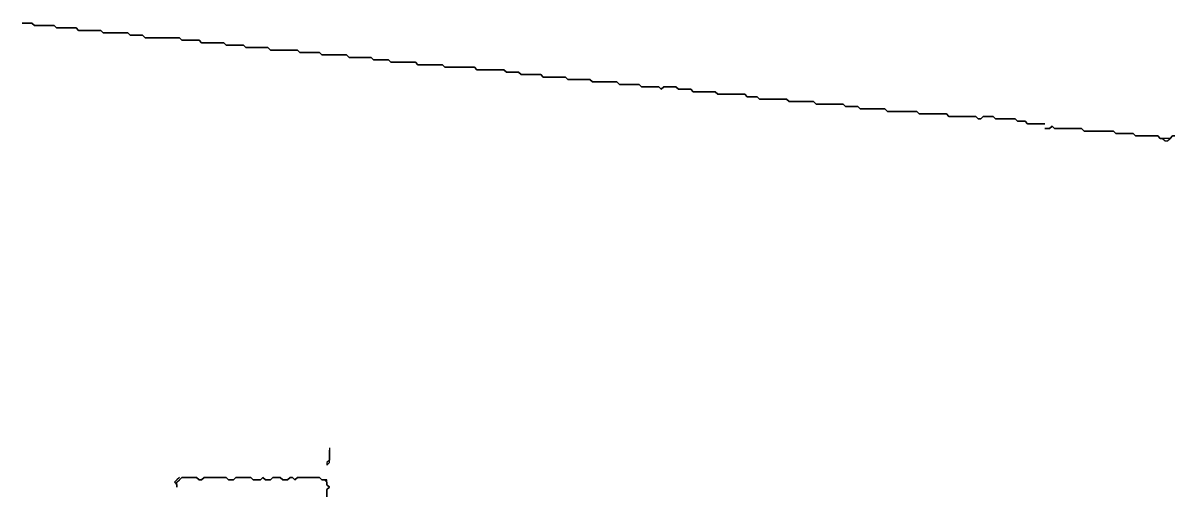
# Model space of a CAD drawing. Header units: metres. Extents: x 0 to 600, y 0 to 400.
# Drawn here: x 367.5 to 437.2, y 170.7 to 199.4 of the extents above; entities that cross this region are included whole.
import ezdxf

# ---------------------------------------------------------------- set-up
doc = ezdxf.new("R2010")
doc.units = ezdxf.units.M

msp = doc.modelspace()

# ---------------------------------------------------------------- linework, layer by layer
for points in [[(367.411, 199.405), (367.56, 199.405), (367.708, 199.405), (367.857, 199.405), (368.006, 199.405), (368.155, 199.256), (368.304, 199.256), (368.452, 199.256), (368.601, 199.256), (368.75, 199.256), (368.899, 199.256), (369.048, 199.256), (369.196, 199.256), (369.345, 199.256), (369.494, 199.107), (369.643, 199.107), (369.792, 199.107), (369.94, 199.107), (370.089, 199.107), (370.238, 199.107), (370.387, 199.107), (370.536, 199.107), (370.685, 199.107), (370.833, 198.958), (370.982, 198.958), (371.131, 198.958), (371.28, 198.958), (371.429, 198.958), (371.577, 198.958), (371.726, 198.958), (371.875, 198.958), (372.024, 198.958), (372.173, 198.958), (372.321, 198.81), (372.47, 198.81), (372.619, 198.81), (372.768, 198.81), (372.917, 198.81), (373.065, 198.81), (373.214, 198.81), (373.363, 198.81), (373.512, 198.81), (373.661, 198.81), (373.81, 198.81), (373.958, 198.661), (374.107, 198.661), (374.256, 198.661), (374.405, 198.661), (374.554, 198.661), (374.702, 198.661), (374.851, 198.512), (375, 198.512), (375.149, 198.512), (375.298, 198.512), (375.446, 198.512), (375.595, 198.512), (375.744, 198.512), (375.893, 198.512), (376.042, 198.512), (376.19, 198.512), (376.339, 198.512), (376.488, 198.512), (376.637, 198.512), (376.786, 198.512), (376.935, 198.512), (377.083, 198.363), (377.232, 198.363), (377.381, 198.363), (377.53, 198.363), (377.679, 198.363), (377.827, 198.363), (377.976, 198.363), (378.125, 198.363), (378.274, 198.214), (378.423, 198.214), (378.571, 198.214), (378.72, 198.214), (378.869, 198.214), (379.018, 198.214), (379.167, 198.214), (379.315, 198.214), (379.464, 198.214), (379.613, 198.214), (379.762, 198.065), (379.911, 198.065), (380.06, 198.065), (380.208, 198.065), (380.357, 198.065), (380.506, 198.065), (380.655, 198.065), (380.804, 198.065), (380.952, 197.917), (381.101, 197.917), (381.25, 197.917), (381.399, 197.917), (381.548, 197.917), (381.696, 197.917), (381.845, 197.917), (381.994, 197.917), (382.143, 197.917), (382.292, 197.917), (382.44, 197.768), (382.589, 197.768), (382.738, 197.768), (382.887, 197.768), (383.036, 197.768), (383.185, 197.768), (383.333, 197.768), (383.482, 197.768), (383.631, 197.768), (383.78, 197.768), (383.929, 197.768), (384.077, 197.768), (384.226, 197.619), (384.375, 197.619), (384.524, 197.619), (384.673, 197.619), (384.821, 197.619), (384.97, 197.619), (385.119, 197.619), (385.268, 197.619), (385.417, 197.619), (385.565, 197.47), (385.714, 197.47), (385.863, 197.47), (386.012, 197.47), (386.161, 197.47), (386.31, 197.47), (386.458, 197.47), (386.607, 197.47), (386.756, 197.47), (386.905, 197.47), (387.054, 197.47), (387.202, 197.321), (387.351, 197.321), (387.5, 197.321), (387.649, 197.321), (387.798, 197.321), (387.946, 197.321), (388.095, 197.321), (388.244, 197.321), (388.393, 197.321), (388.542, 197.321), (388.69, 197.173), (388.839, 197.173), (388.988, 197.173), (389.137, 197.173), (389.286, 197.173), (389.435, 197.173), (389.583, 197.173), (389.732, 197.024), (389.881, 197.024), (390.03, 197.024), (390.179, 197.024), (390.327, 197.024), (390.476, 197.024), (390.625, 197.024), (390.774, 197.024), (390.923, 197.024), (391.071, 197.024), (391.22, 197.024), (391.369, 196.875), (391.518, 196.875), (391.667, 196.875), (391.815, 196.875), (391.964, 196.875), (392.113, 196.875), (392.262, 196.875), (392.411, 196.875), (392.56, 196.875), (392.708, 196.875), (392.857, 196.875), (393.006, 196.726), (393.155, 196.726), (393.304, 196.726), (393.452, 196.726), (393.601, 196.726), (393.75, 196.726), (393.899, 196.726), (394.048, 196.726), (394.196, 196.726), (394.345, 196.726), (394.494, 196.726), (394.643, 196.726), (394.792, 196.726), (394.94, 196.577), (395.089, 196.577), (395.238, 196.577), (395.387, 196.577), (395.536, 196.577), (395.685, 196.577), (395.833, 196.577), (395.982, 196.577), (396.131, 196.577), (396.28, 196.577), (396.429, 196.577), (396.577, 196.577), (396.726, 196.429), (396.875, 196.429), (397.024, 196.429), (397.173, 196.429), (397.321, 196.429), (397.47, 196.429), (397.619, 196.28), (397.768, 196.28), (397.917, 196.28), (398.065, 196.28), (398.214, 196.28), (398.363, 196.28), (398.512, 196.28), (398.661, 196.28), (398.81, 196.28), (398.958, 196.131), (399.107, 196.131), (399.256, 196.131), (399.405, 196.131), (399.554, 196.131), (399.702, 196.131), (399.851, 196.131), (400, 196.131), (400.149, 196.131), (400.298, 196.131), (400.446, 195.982), (400.595, 195.982), (400.744, 195.982), (400.893, 195.982), (401.042, 195.982), (401.19, 195.982), (401.339, 195.982), (401.488, 195.982), (401.637, 195.982), (401.786, 195.982), (401.935, 195.833), (402.083, 195.833), (402.232, 195.833), (402.381, 195.833), (402.53, 195.833), (402.679, 195.833), (402.827, 195.833), (402.976, 195.833), (403.125, 195.833), (403.274, 195.833), (403.423, 195.833), (403.571, 195.685), (403.72, 195.685), (403.869, 195.685), (404.018, 195.685), (404.167, 195.685), (404.315, 195.685), (404.464, 195.685), (404.613, 195.685), (404.762, 195.685), (404.911, 195.536), (405.06, 195.536), (405.208, 195.536), (405.357, 195.536), (405.506, 195.536), (405.655, 195.536), (405.804, 195.536), (405.952, 195.536), (406.101, 195.387), (406.25, 195.536), (406.399, 195.536), (406.548, 195.536), (406.696, 195.536), (406.845, 195.536), (406.994, 195.536), (407.143, 195.387), (407.292, 195.387), (407.44, 195.387), (407.589, 195.387), (407.738, 195.387), (407.887, 195.387), (408.036, 195.238), (408.185, 195.238), (408.333, 195.238), (408.482, 195.238), (408.631, 195.238), (408.78, 195.238), (408.929, 195.238), (409.077, 195.238), (409.226, 195.238), (409.375, 195.238), (409.524, 195.089), (409.673, 195.089), (409.821, 195.089), (409.97, 195.089), (410.119, 195.089), (410.268, 195.089), (410.417, 195.089), (410.565, 195.089), (410.714, 195.089), (410.863, 195.089), (411.012, 195.089), (411.161, 195.089), (411.31, 194.94), (411.458, 194.94), (411.607, 194.94), (411.756, 194.94), (411.905, 194.94), (412.054, 194.792), (412.202, 194.792), (412.351, 194.792), (412.5, 194.792), (412.649, 194.792), (412.798, 194.792), (412.946, 194.792), (413.095, 194.792), (413.244, 194.792), (413.393, 194.792), (413.542, 194.792), (413.69, 194.792), (413.839, 194.643), (413.988, 194.643), (414.137, 194.643), (414.286, 194.643), (414.435, 194.643), (414.583, 194.643), (414.732, 194.643), (414.881, 194.643), (415.03, 194.643), (415.179, 194.643), (415.327, 194.643), (415.476, 194.494), (415.625, 194.494), (415.774, 194.494), (415.923, 194.494), (416.071, 194.494), (416.22, 194.494), (416.369, 194.494), (416.518, 194.494), (416.667, 194.494), (416.815, 194.494), (416.964, 194.494), (417.113, 194.494), (417.262, 194.345), (417.411, 194.345), (417.56, 194.345), (417.708, 194.345), (417.857, 194.345), (418.006, 194.345), (418.155, 194.196), (418.304, 194.196), (418.452, 194.196), (418.601, 194.196), (418.75, 194.196), (418.899, 194.196), (419.048, 194.196), (419.196, 194.196), (419.345, 194.196), (419.494, 194.196), (419.643, 194.196), (419.792, 194.048), (419.94, 194.048), (420.089, 194.048), (420.238, 194.048), (420.387, 194.048), (420.536, 194.048), (420.685, 194.048), (420.833, 194.048), (420.982, 194.048), (421.131, 194.048), (421.28, 194.048), (421.429, 194.048), (421.577, 194.048), (421.726, 193.899), (421.875, 193.899), (422.024, 193.899), (422.173, 193.899), (422.321, 193.899), (422.47, 193.899), (422.619, 193.899), (422.768, 193.899), (422.917, 193.899), (423.065, 193.899), (423.214, 193.899), (423.363, 193.899), (423.512, 193.75), (423.661, 193.75), (423.81, 193.75), (423.958, 193.75), (424.107, 193.75), (424.256, 193.75), (424.405, 193.75), (424.554, 193.75), (424.702, 193.75), (424.851, 193.75), (425, 193.75), (425.149, 193.75), (425.298, 193.601), (425.446, 193.601), (425.595, 193.75), (425.744, 193.75), (425.893, 193.75), (426.042, 193.75), (426.19, 193.75), (426.339, 193.601), (426.488, 193.601), (426.637, 193.601), (426.786, 193.601), (426.935, 193.601), (427.083, 193.601), (427.232, 193.601), (427.381, 193.601), (427.53, 193.601), (427.679, 193.452), (427.827, 193.452), (427.976, 193.452), (428.125, 193.452), (428.274, 193.304), (428.423, 193.304), (428.571, 193.304), (428.72, 193.304), (428.869, 193.304), (429.018, 193.304), (429.167, 193.304), (429.315, 193.304), (429.167, 193.304), (429.018, 193.304), (428.869, 193.304), (428.72, 193.304), (428.571, 193.304), (428.423, 193.304), (428.274, 193.304), (428.125, 193.452), (427.976, 193.452), (427.827, 193.452), (427.679, 193.452), (427.53, 193.601), (427.381, 193.601), (427.232, 193.601), (427.083, 193.601), (426.935, 193.601), (426.786, 193.601), (426.637, 193.601), (426.488, 193.601), (426.339, 193.601), (426.19, 193.75), (426.042, 193.75), (425.893, 193.75), (425.744, 193.75), (425.595, 193.75), (425.446, 193.601), (425.298, 193.601), (425.149, 193.75), (425, 193.75), (424.851, 193.75), (424.702, 193.75), (424.554, 193.75), (424.405, 193.75), (424.256, 193.75), (424.107, 193.75), (423.958, 193.75), (423.81, 193.75), (423.661, 193.75), (423.512, 193.75), (423.363, 193.899), (423.214, 193.899), (423.065, 193.899), (422.917, 193.899), (422.768, 193.899), (422.619, 193.899), (422.47, 193.899), (422.321, 193.899), (422.173, 193.899), (422.024, 193.899), (421.875, 193.899), (421.726, 193.899), (421.577, 194.048), (421.429, 194.048), (421.28, 194.048), (421.131, 194.048), (420.982, 194.048), (420.833, 194.048), (420.685, 194.048), (420.536, 194.048), (420.387, 194.048), (420.238, 194.048), (420.089, 194.048), (419.94, 194.048), (419.792, 194.048), (419.643, 194.196), (419.494, 194.196), (419.345, 194.196), (419.196, 194.196), (419.048, 194.196), (418.899, 194.196), (418.75, 194.196), (418.601, 194.196), (418.452, 194.196), (418.304, 194.196), (418.155, 194.196), (418.006, 194.345), (417.857, 194.345), (417.708, 194.345), (417.56, 194.345), (417.411, 194.345), (417.262, 194.345), (417.113, 194.494), (416.964, 194.494), (416.815, 194.494), (416.667, 194.494), (416.518, 194.494), (416.369, 194.494), (416.22, 194.494), (416.071, 194.494), (415.923, 194.494), (415.774, 194.494), (415.625, 194.494), (415.476, 194.494), (415.327, 194.643), (415.179, 194.643), (415.03, 194.643), (414.881, 194.643), (414.732, 194.643), (414.583, 194.643), (414.435, 194.643), (414.286, 194.643), (414.137, 194.643), (413.988, 194.643), (413.839, 194.643), (413.69, 194.792), (413.542, 194.792), (413.393, 194.792), (413.244, 194.792), (413.095, 194.792), (412.946, 194.792), (412.798, 194.792), (412.649, 194.792), (412.5, 194.792), (412.351, 194.792), (412.202, 194.792), (412.054, 194.792), (411.905, 194.94), (411.756, 194.94), (411.607, 194.94), (411.458, 194.94), (411.31, 194.94), (411.161, 195.089), (411.012, 195.089), (410.863, 195.089), (410.714, 195.089), (410.565, 195.089), (410.417, 195.089), (410.268, 195.089), (410.119, 195.089), (409.97, 195.089), (409.821, 195.089), (409.673, 195.089), (409.524, 195.089), (409.375, 195.238), (409.226, 195.238), (409.077, 195.238), (408.929, 195.238), (408.78, 195.238), (408.631, 195.238), (408.482, 195.238), (408.333, 195.238), (408.185, 195.238), (408.036, 195.238), (407.887, 195.387), (407.738, 195.387), (407.589, 195.387), (407.44, 195.387), (407.292, 195.387), (407.143, 195.387), (406.994, 195.536), (406.845, 195.536), (406.696, 195.536), (406.548, 195.536), (406.399, 195.536), (406.25, 195.536), (406.101, 195.387), (405.952, 195.536), (405.804, 195.536), (405.655, 195.536), (405.506, 195.536), (405.357, 195.536), (405.208, 195.536), (405.06, 195.536), (404.911, 195.536), (404.762, 195.685), (404.613, 195.685), (404.464, 195.685), (404.315, 195.685), (404.167, 195.685), (404.018, 195.685), (403.869, 195.685), (403.72, 195.685), (403.571, 195.685), (403.423, 195.833), (403.274, 195.833), (403.125, 195.833), (402.976, 195.833), (402.827, 195.833), (402.679, 195.833), (402.53, 195.833), (402.381, 195.833), (402.232, 195.833), (402.083, 195.833), (401.935, 195.833), (401.786, 195.982), (401.637, 195.982), (401.488, 195.982), (401.339, 195.982), (401.19, 195.982), (401.042, 195.982), (400.893, 195.982), (400.744, 195.982), (400.595, 195.982), (400.446, 195.982), (400.298, 196.131), (400.149, 196.131), (400, 196.131), (399.851, 196.131), (399.702, 196.131), (399.554, 196.131), (399.405, 196.131), (399.256, 196.131), (399.107, 196.131), (398.958, 196.131), (398.81, 196.28), (398.661, 196.28), (398.512, 196.28), (398.363, 196.28), (398.214, 196.28), (398.065, 196.28), (397.917, 196.28), (397.768, 196.28), (397.619, 196.28), (397.47, 196.429), (397.321, 196.429), (397.173, 196.429), (397.024, 196.429), (396.875, 196.429), (396.726, 196.429), (396.577, 196.577), (396.429, 196.577), (396.28, 196.577), (396.131, 196.577), (395.982, 196.577), (395.833, 196.577), (395.685, 196.577), (395.536, 196.577), (395.387, 196.577), (395.238, 196.577), (395.089, 196.577), (394.94, 196.577), (394.792, 196.726), (394.643, 196.726), (394.494, 196.726), (394.345, 196.726), (394.196, 196.726), (394.048, 196.726), (393.899, 196.726), (393.75, 196.726), (393.601, 196.726), (393.452, 196.726), (393.304, 196.726), (393.155, 196.726), (393.006, 196.726), (392.857, 196.875), (392.708, 196.875), (392.56, 196.875), (392.411, 196.875), (392.262, 196.875), (392.113, 196.875), (391.964, 196.875), (391.815, 196.875), (391.667, 196.875), (391.518, 196.875), (391.369, 196.875), (391.22, 197.024), (391.071, 197.024), (390.923, 197.024), (390.774, 197.024), (390.625, 197.024), (390.476, 197.024), (390.327, 197.024), (390.179, 197.024), (390.03, 197.024), (389.881, 197.024), (389.732, 197.024), (389.583, 197.173), (389.435, 197.173), (389.286, 197.173), (389.137, 197.173), (388.988, 197.173), (388.839, 197.173), (388.69, 197.173), (388.542, 197.321), (388.393, 197.321), (388.244, 197.321), (388.095, 197.321), (387.946, 197.321), (387.798, 197.321), (387.649, 197.321), (387.5, 197.321), (387.351, 197.321), (387.202, 197.321), (387.054, 197.47), (386.905, 197.47), (386.756, 197.47), (386.607, 197.47), (386.458, 197.47), (386.31, 197.47), (386.161, 197.47), (386.012, 197.47), (385.863, 197.47), (385.714, 197.47), (385.565, 197.47), (385.417, 197.619), (385.268, 197.619), (385.119, 197.619), (384.97, 197.619), (384.821, 197.619), (384.673, 197.619), (384.524, 197.619), (384.375, 197.619), (384.226, 197.619), (384.077, 197.768), (383.929, 197.768), (383.78, 197.768), (383.631, 197.768), (383.482, 197.768), (383.333, 197.768), (383.185, 197.768), (383.036, 197.768), (382.887, 197.768), (382.738, 197.768), (382.589, 197.768), (382.44, 197.768), (382.292, 197.917), (382.143, 197.917), (381.994, 197.917), (381.845, 197.917), (381.696, 197.917), (381.548, 197.917), (381.399, 197.917), (381.25, 197.917), (381.101, 197.917), (380.952, 197.917), (380.804, 198.065), (380.655, 198.065), (380.506, 198.065), (380.357, 198.065), (380.208, 198.065), (380.06, 198.065), (379.911, 198.065), (379.762, 198.065), (379.613, 198.214), (379.464, 198.214), (379.315, 198.214), (379.167, 198.214), (379.018, 198.214), (378.869, 198.214), (378.72, 198.214), (378.571, 198.214), (378.423, 198.214), (378.274, 198.214), (378.125, 198.363), (377.976, 198.363), (377.827, 198.363), (377.679, 198.363), (377.53, 198.363), (377.381, 198.363), (377.232, 198.363), (377.083, 198.363), (376.935, 198.512), (376.786, 198.512), (376.637, 198.512), (376.488, 198.512), (376.339, 198.512), (376.19, 198.512), (376.042, 198.512), (375.893, 198.512), (375.744, 198.512), (375.595, 198.512), (375.446, 198.512), (375.298, 198.512), (375.149, 198.512), (375, 198.512), (374.851, 198.512), (374.702, 198.661), (374.554, 198.661), (374.405, 198.661), (374.256, 198.661), (374.107, 198.661), (373.958, 198.661), (373.81, 198.81), (373.661, 198.81), (373.512, 198.81), (373.363, 198.81), (373.214, 198.81), (373.065, 198.81), (372.917, 198.81), (372.768, 198.81), (372.619, 198.81), (372.47, 198.81), (372.321, 198.81), (372.173, 198.958), (372.024, 198.958), (371.875, 198.958), (371.726, 198.958), (371.577, 198.958), (371.429, 198.958), (371.28, 198.958), (371.131, 198.958), (370.982, 198.958), (370.833, 198.958), (370.685, 199.107), (370.536, 199.107), (370.387, 199.107), (370.238, 199.107), (370.089, 199.107), (369.94, 199.107), (369.792, 199.107), (369.643, 199.107), (369.494, 199.107), (369.345, 199.256), (369.196, 199.256), (369.048, 199.256), (368.899, 199.256), (368.75, 199.256), (368.601, 199.256), (368.452, 199.256), (368.304, 199.256), (368.155, 199.256), (368.006, 199.405), (367.857, 199.405), (367.708, 199.405), (367.56, 199.405), (367.411, 199.405)], [(429.762, 193.155), (429.613, 193.006), (429.464, 193.006), (429.315, 193.006), (429.464, 193.006), (429.613, 193.006), (429.762, 193.155), (429.911, 193.006), (430.06, 193.006), (430.208, 193.006), (430.357, 193.006), (430.506, 193.006), (430.655, 193.006), (430.804, 193.006), (430.952, 193.006), (431.101, 193.006), (431.25, 193.006), (431.399, 193.006), (431.548, 193.006), (431.696, 192.857), (431.845, 192.857), (431.994, 192.857), (432.143, 192.857), (432.292, 192.857), (432.44, 192.857), (432.589, 192.857), (432.738, 192.857), (432.887, 192.857), (433.036, 192.857), (433.185, 192.857), (433.333, 192.857), (433.482, 192.857), (433.631, 192.708), (433.78, 192.708), (433.929, 192.708), (434.077, 192.708), (434.226, 192.708), (434.375, 192.708), (434.524, 192.708), (434.673, 192.708), (434.821, 192.56), (434.97, 192.56), (435.119, 192.56), (435.268, 192.56), (435.417, 192.56), (435.565, 192.56), (435.714, 192.56), (435.863, 192.56), (436.012, 192.56), (436.161, 192.56), (436.31, 192.411), (436.458, 192.411), (436.607, 192.262), (436.756, 192.262), (436.905, 192.411), (437.054, 192.56), (437.202, 192.56), (437.054, 192.56), (436.905, 192.411), (436.756, 192.411), (436.607, 192.411), (436.458, 192.411), (436.31, 192.411), (436.161, 192.56), (436.012, 192.56), (435.863, 192.56), (435.714, 192.56), (435.565, 192.56), (435.417, 192.56), (435.268, 192.56), (435.119, 192.56), (434.97, 192.56), (434.821, 192.56), (434.673, 192.708), (434.524, 192.708), (434.375, 192.708), (434.226, 192.708), (434.077, 192.708), (433.929, 192.708), (433.78, 192.708), (433.631, 192.708), (433.482, 192.857), (433.333, 192.857), (433.185, 192.857), (433.036, 192.857), (432.887, 192.857), (432.738, 192.857), (432.589, 192.857), (432.44, 192.857), (432.292, 192.857), (432.143, 192.857), (431.994, 192.857), (431.845, 192.857), (431.696, 192.857), (431.548, 193.006), (431.399, 193.006), (431.25, 193.006), (431.101, 193.006), (430.952, 193.006), (430.804, 193.006), (430.655, 193.006), (430.506, 193.006), (430.357, 193.006), (430.208, 193.006), (430.06, 193.006), (429.911, 193.006)], [(386.012, 173.661), (386.012, 173.512), (386.012, 173.363), (386.012, 173.214), (386.012, 173.065), (386.012, 172.917), (385.863, 172.768), (385.863, 172.619), (386.012, 172.768), (386.012, 172.917), (386.012, 173.065), (386.012, 173.214), (386.012, 173.363), (386.012, 173.512)], [(376.935, 171.875), (376.786, 171.726), (376.637, 171.577), (376.786, 171.429), (376.786, 171.28), (376.786, 171.429), (376.786, 171.577), (376.935, 171.726), (377.083, 171.875), (377.232, 171.875), (377.381, 171.875), (377.53, 171.875), (377.679, 171.875), (377.827, 171.875), (377.976, 171.875), (378.125, 171.726), (378.274, 171.726), (378.423, 171.875), (378.571, 171.875), (378.72, 171.875), (378.869, 171.875), (379.018, 171.875), (379.167, 171.875), (379.315, 171.875), (379.464, 171.875), (379.613, 171.875), (379.762, 171.875), (379.911, 171.726), (380.06, 171.726), (380.208, 171.726), (380.357, 171.875), (380.506, 171.875), (380.655, 171.875), (380.804, 171.875), (380.952, 171.875), (381.101, 171.875), (381.25, 171.875), (381.399, 171.726), (381.548, 171.726), (381.696, 171.726), (381.845, 171.726), (381.994, 171.875), (382.143, 171.726), (382.292, 171.726), (382.44, 171.726), (382.589, 171.875), (382.738, 171.875), (382.887, 171.875), (383.036, 171.875), (383.185, 171.726), (383.333, 171.726), (383.482, 171.726), (383.631, 171.875), (383.78, 171.875), (383.929, 171.726), (384.077, 171.875), (384.226, 171.875), (384.375, 171.875), (384.524, 171.875), (384.673, 171.875), (384.821, 171.875), (384.97, 171.875), (385.119, 171.875), (385.268, 171.875), (385.417, 171.875), (385.565, 171.726), (385.714, 171.726), (385.863, 171.577), (385.863, 171.429), (386.012, 171.28), (385.863, 171.131), (385.863, 170.982), (385.863, 170.833), (385.863, 170.685), (385.863, 170.833), (385.863, 170.982), (385.863, 171.131), (386.012, 171.28), (385.863, 171.429), (385.863, 171.577), (385.863, 171.726), (385.714, 171.726), (385.565, 171.726), (385.417, 171.875), (385.268, 171.875), (385.119, 171.875), (384.97, 171.875), (384.821, 171.875), (384.673, 171.875), (384.524, 171.875), (384.375, 171.875), (384.226, 171.875), (384.077, 171.875), (383.929, 171.726), (383.78, 171.875), (383.631, 171.875), (383.482, 171.726), (383.333, 171.726), (383.185, 171.726), (383.036, 171.875), (382.887, 171.875), (382.738, 171.875), (382.589, 171.875), (382.44, 171.726), (382.292, 171.726), (382.143, 171.726), (381.994, 171.875), (381.845, 171.726), (381.696, 171.726), (381.548, 171.726), (381.399, 171.726), (381.25, 171.875), (381.101, 171.875), (380.952, 171.875), (380.804, 171.875), (380.655, 171.875), (380.506, 171.875), (380.357, 171.875), (380.208, 171.726), (380.06, 171.726), (379.911, 171.726), (379.762, 171.875), (379.613, 171.875), (379.464, 171.875), (379.315, 171.875), (379.167, 171.875), (379.018, 171.875), (378.869, 171.875), (378.72, 171.875), (378.571, 171.875), (378.423, 171.875), (378.274, 171.726), (378.125, 171.726), (377.976, 171.875), (377.827, 171.875), (377.679, 171.875), (377.53, 171.875), (377.381, 171.875), (377.232, 171.875), (377.083, 171.875)]]:
    msp.add_lwpolyline(points)

doc.saveas('drawing.dxf')
